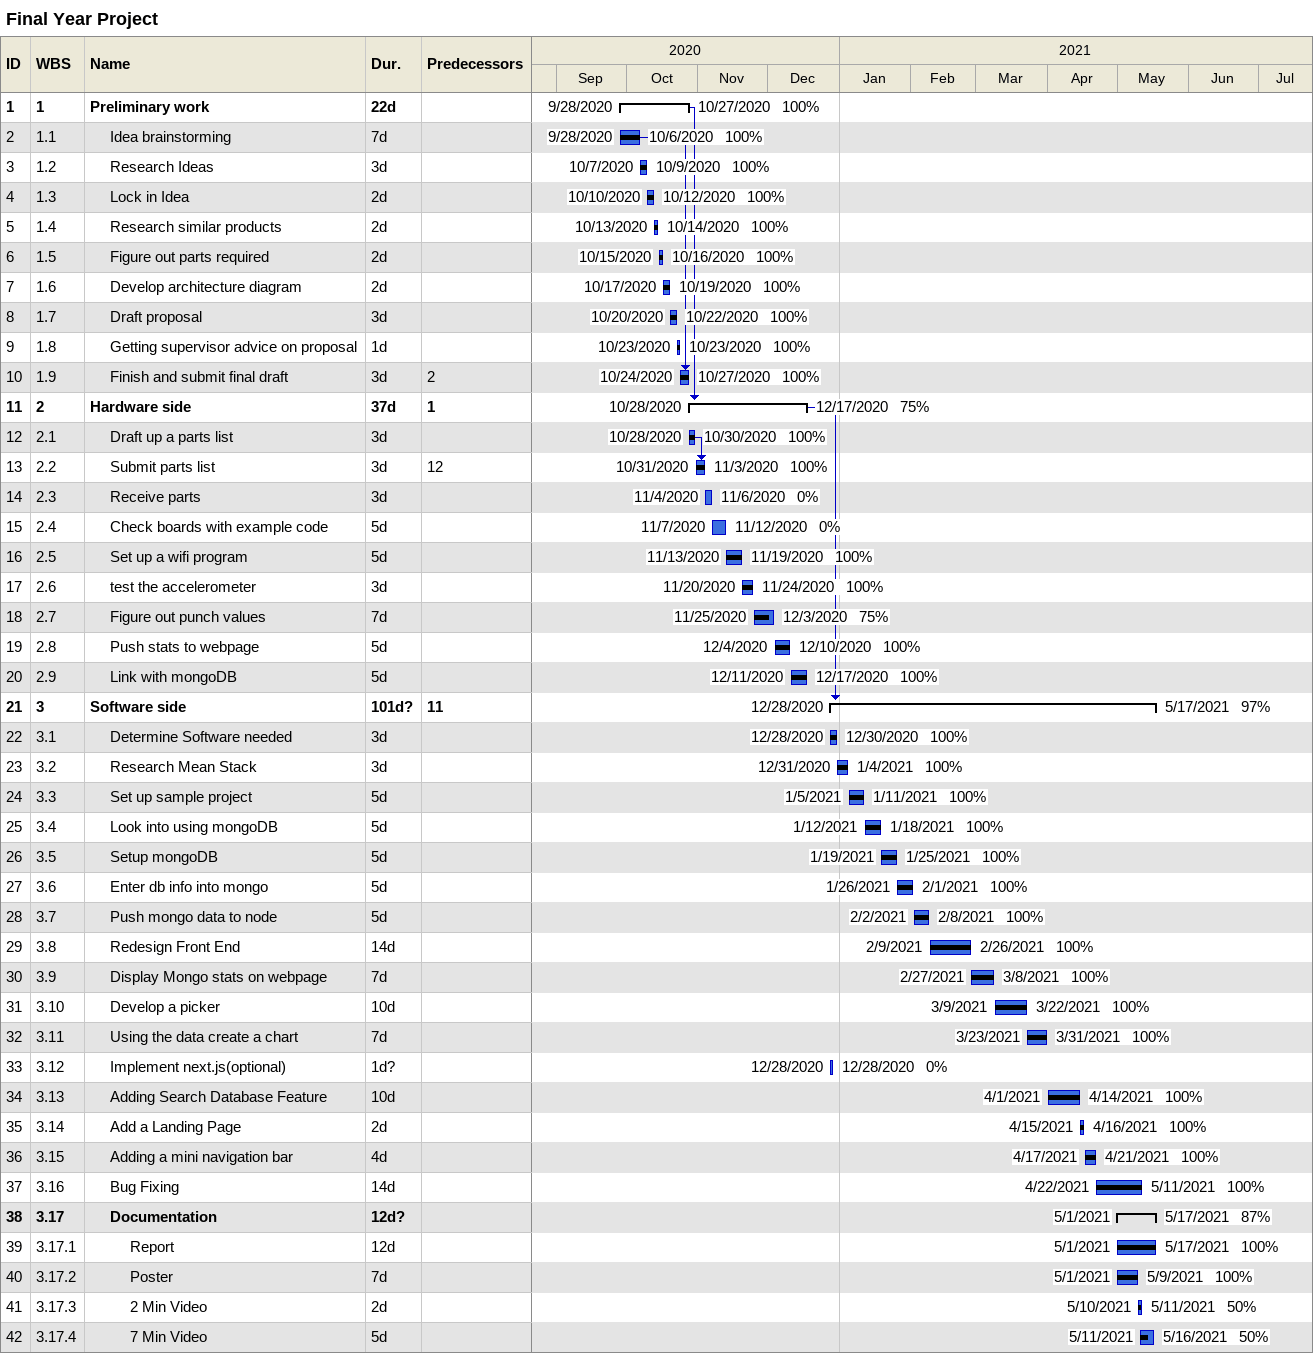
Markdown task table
Final Year Project

| ID | WBS | Task | Duration | Start | Finish | Predecessors | % complete |
|---|---|---|---|---|---|---|---|
| 1 | 1 | **Preliminary work** | 22d | 2020-09-28 | 2020-10-27 |  | 100 |
| 2 | 1.1 | Idea brainstorming | 7d | 2020-09-28 | 2020-10-06 |  | 100 |
| 3 | 1.2 | Research Ideas | 3d | 2020-10-07 | 2020-10-09 |  | 100 |
| 4 | 1.3 | Lock in Idea | 2d | 2020-10-10 | 2020-10-12 |  | 100 |
| 5 | 1.4 | Research similar products | 2d | 2020-10-13 | 2020-10-14 |  | 100 |
| 6 | 1.5 | Figure out parts required | 2d | 2020-10-15 | 2020-10-16 |  | 100 |
| 7 | 1.6 | Develop architecture diagram | 2d | 2020-10-17 | 2020-10-19 |  | 100 |
| 8 | 1.7 | Draft proposal | 3d | 2020-10-20 | 2020-10-22 |  | 100 |
| 9 | 1.8 | Getting supervisor advice on proposal | 1d | 2020-10-23 | 2020-10-23 |  | 100 |
| 10 | 1.9 | Finish and submit final draft | 3d | 2020-10-24 | 2020-10-27 | 2 | 100 |
| 11 | 2 | **Hardware side** | 37d | 2020-10-28 | 2020-12-17 | 1 | 75 |
| 12 | 2.1 | Draft up a parts list | 3d | 2020-10-28 | 2020-10-30 |  | 100 |
| 13 | 2.2 | Submit parts list | 3d | 2020-10-31 | 2020-11-03 | 12 | 100 |
| 14 | 2.3 | Receive parts | 3d | 2020-11-04 | 2020-11-06 |  | 0 |
| 15 | 2.4 | Check boards with example code | 5d | 2020-11-07 | 2020-11-12 |  | 0 |
| 16 | 2.5 | Set up a wifi program | 5d | 2020-11-13 | 2020-11-19 |  | 100 |
| 17 | 2.6 | test the accelerometer | 3d | 2020-11-20 | 2020-11-24 |  | 100 |
| 18 | 2.7 | Figure out punch values | 7d | 2020-11-25 | 2020-12-03 |  | 75 |
| 19 | 2.8 | Push stats to webpage | 5d | 2020-12-04 | 2020-12-10 |  | 100 |
| 20 | 2.9 | Link with mongoDB | 5d | 2020-12-11 | 2020-12-17 |  | 100 |
| 21 | 3 | **Software side** | 101d? | 2020-12-28 | 2021-05-17 | 11 | 97 |
| 22 | 3.1 | Determine Software needed | 3d | 2020-12-28 | 2020-12-30 |  | 100 |
| 23 | 3.2 | Research Mean Stack | 3d | 2020-12-31 | 2021-01-04 |  | 100 |
| 24 | 3.3 | Set up sample project | 5d | 2021-01-05 | 2021-01-11 |  | 100 |
| 25 | 3.4 | Look into using mongoDB | 5d | 2021-01-12 | 2021-01-18 |  | 100 |
| 26 | 3.5 | Setup mongoDB | 5d | 2021-01-19 | 2021-01-25 |  | 100 |
| 27 | 3.6 | Enter db info into mongo | 5d | 2021-01-26 | 2021-02-01 |  | 100 |
| 28 | 3.7 | Push mongo data to node | 5d | 2021-02-02 | 2021-02-08 |  | 100 |
| 29 | 3.8 | Redesign Front End | 14d | 2021-02-09 | 2021-02-26 |  | 100 |
| 30 | 3.9 | Display Mongo stats on webpage | 7d | 2021-02-27 | 2021-03-08 |  | 100 |
| 31 | 3.10 | Develop a picker | 10d | 2021-03-09 | 2021-03-22 |  | 100 |
| 32 | 3.11 | Using the data create a chart | 7d | 2021-03-23 | 2021-03-31 |  | 100 |
| 33 | 3.12 | Implement next.js(optional) | 1d? | 2020-12-28 | 2020-12-28 |  | 0 |
| 34 | 3.13 | Adding Search Database Feature | 10d | 2021-04-01 | 2021-04-14 |  | 100 |
| 35 | 3.14 | Add a Landing Page | 2d | 2021-04-15 | 2021-04-16 |  | 100 |
| 36 | 3.15 | Adding a mini navigation bar | 4d | 2021-04-17 | 2021-04-21 |  | 100 |
| 37 | 3.16 | Bug Fixing | 14d | 2021-04-22 | 2021-05-11 |  | 100 |
| 38 | 3.17 | **Documentation** | 12d? | 2021-05-01 | 2021-05-17 |  | 87 |
| 39 | 3.17.1 | Report | 12d | 2021-05-01 | 2021-05-17 |  | 100 |
| 40 | 3.17.2 | Poster | 7d | 2021-05-01 | 2021-05-09 |  | 100 |
| 41 | 3.17.3 | 2 Min Video | 2d | 2021-05-10 | 2021-05-11 |  | 50 |
| 42 | 3.17.4 | 7 Min Video | 5d | 2021-05-11 | 2021-05-16 |  | 50 |
